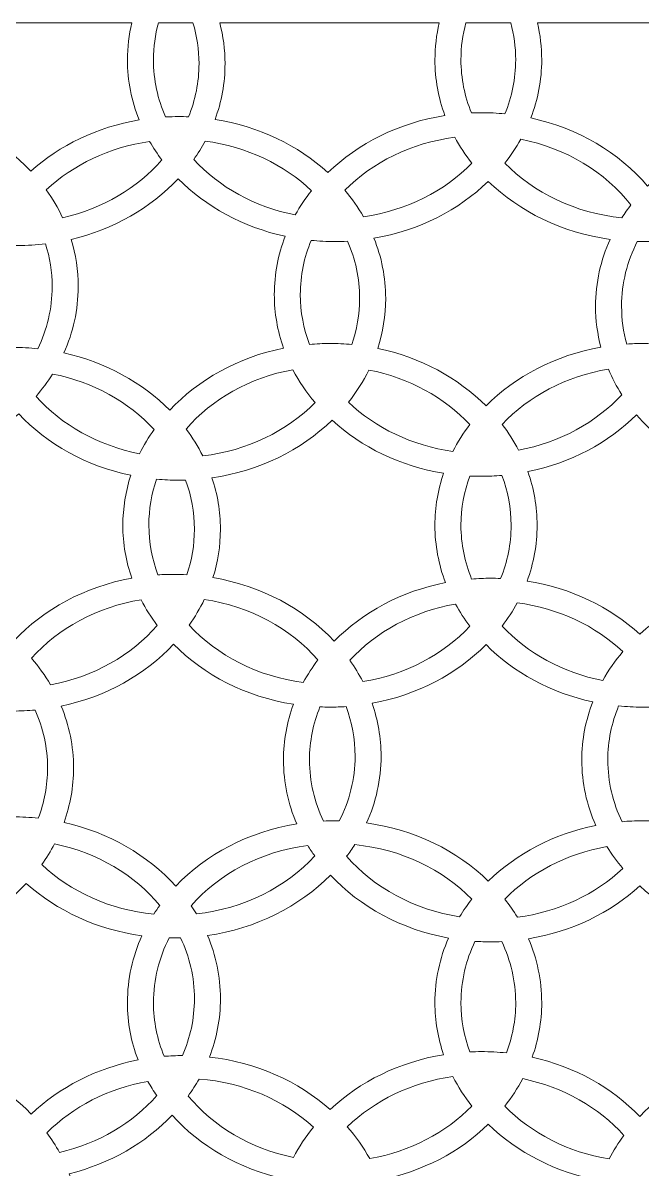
# Model space of a CAD drawing. Header units: millimetres. Extents: x -1200 to 1200, y -590 to 590.
# Drawn here: x -617 to -268, y -56 to 590 of the extents above; entities that cross this region are included whole.
import ezdxf

# ---------------------------------------------------------------- set-up
doc = ezdxf.new("R2010")
doc.units = ezdxf.units.MM
doc.header["$MEASUREMENT"] = 0
doc.layers.add('Layer 1', color=7, linetype='Continuous')

msp = doc.modelspace()

# ---------------------------------------------------------------- linework, layer by layer
at = {"layer": 'Layer 1', "color": 250, "lineweight": 20}
for points, knots in [([(-676.1795, 589.9734), (-676.1795, 589.9734), (-555.6601, 589.9734), (-555.6601, 589.9734), (-557.243, 583.2684), (-558.0736, 576.3283), (-558.0736, 569.221), (-558.0736, 557.3463), (-555.7457, 545.935), (-551.4816, 535.313), (-575.1295, 531.2867), (-596.2664, 520.9575), (-612.5266, 506.4113), (-628.998, 523.9298), (-651.9505, 536.593), (-678.1096, 541.52), (-675.2791, 550.3358), (-673.7629, 559.6287), (-673.7629, 569.221), (-673.7629, 576.3279), (-674.5966, 583.2684), (-676.1795, 589.9734)], [0, 0, 0, 0, 0.14285714, 0.14285714, 0.14285714, 0.28571429, 0.28571429, 0.28571429, 0.42857143, 0.42857143, 0.42857143, 0.57142857, 0.57142857, 0.57142857, 0.71428571, 0.71428571, 0.71428571, 0.85714286, 0.85714286, 0.85714286, 1, 1, 1, 1]), ([(-540.6444, 589.9734), (-540.6444, 589.9734), (-521.1395, 589.9734), (-521.1395, 589.9734), (-518.9181, 582.642), (-517.7326, 574.9472), (-517.7326, 567.0159), (-517.7326, 556.5176), (-519.8099, 546.4316), (-523.618, 537.0569), (-525.4947, 537.1367), (-527.3822, 537.1802), (-529.2808, 537.1802), (-531.7249, 537.1802), (-534.1534, 537.1115), (-536.561, 536.98), (-540.9847, 546.9919), (-543.4158, 557.8651), (-543.4158, 569.221), (-543.4158, 576.3612), (-542.4569, 583.3093), (-540.6444, 589.9734)], [0, 0, 0, 0, 0.14285714, 0.14285714, 0.14285714, 0.28571429, 0.28571429, 0.28571429, 0.42857143, 0.42857143, 0.42857143, 0.57142857, 0.57142857, 0.57142857, 0.71428571, 0.71428571, 0.71428571, 0.85714286, 0.85714286, 0.85714286, 1, 1, 1, 1]), ([(-506.0417, 589.9734), (-506.0417, 589.9734), (-382.3858, 589.9734), (-382.3858, 589.9734), (-383.9681, 583.2684), (-384.7992, 576.3279), (-384.7992, 569.221), (-384.7992, 558.2628), (-382.8166, 547.698), (-379.1595, 537.7857), (-405.0934, 533.7099), (-428.1033, 522.0712), (-445.1082, 505.5776), (-461.8569, 520.9012), (-483.9516, 531.6892), (-508.7124, 535.5809), (-505.0559, 545.4929), (-503.0747, 556.0581), (-503.0747, 567.0159), (-503.0747, 574.9049), (-504.1021, 582.5891), (-506.0417, 589.9734)], [0, 0, 0, 0, 0.14285714, 0.14285714, 0.14285714, 0.28571429, 0.28571429, 0.28571429, 0.42857143, 0.42857143, 0.42857143, 0.57142857, 0.57142857, 0.57142857, 0.71428571, 0.71428571, 0.71428571, 0.85714286, 0.85714286, 0.85714286, 1, 1, 1, 1]), ([(-367.3686, 589.9734), (-367.3686, 589.9734), (-342.0617, 589.9734), (-342.0617, 589.9734), (-340.2487, 583.3093), (-339.2858, 576.3612), (-339.2858, 569.221), (-339.2858, 558.5214), (-341.4456, 548.2497), (-345.394, 538.7231), (-349.7276, 539.1566), (-354.1304, 539.3853), (-358.5927, 539.3853), (-360.4903, 539.3853), (-362.3769, 539.3426), (-364.2529, 539.2629), (-368.0611, 548.6376), (-370.1414, 558.7228), (-370.1414, 569.221), (-370.1414, 576.3612), (-369.1815, 583.3093), (-367.3686, 589.9734)], [0, 0, 0, 0, 0.14285714, 0.14285714, 0.14285714, 0.28571429, 0.28571429, 0.28571429, 0.42857143, 0.42857143, 0.42857143, 0.57142857, 0.57142857, 0.57142857, 0.71428571, 0.71428571, 0.71428571, 0.85714286, 0.85714286, 0.85714286, 1, 1, 1, 1]), ([(-327.044, 589.9734), (-327.044, 589.9734), (-211.697, 589.9734), (-211.697, 589.9734), (-213.2789, 583.2679), (-214.1111, 576.3279), (-214.1111, 569.221), (-214.1111, 555.2905), (-210.9149, 541.9958), (-205.135, 529.871), (-228.6729, 524.8323), (-249.4529, 513.4969), (-265.018, 498.0303), (-280.9886, 516.8135), (-304.1016, 530.6646), (-330.7747, 536.4271), (-326.7913, 546.7303), (-324.628, 557.7614), (-324.628, 569.221), (-324.628, 576.3279), (-325.4612, 583.2684), (-327.044, 589.9734)], [0, 0, 0, 0, 0.14285714, 0.14285714, 0.14285714, 0.28571429, 0.28571429, 0.28571429, 0.42857143, 0.42857143, 0.42857143, 0.57142857, 0.57142857, 0.57142857, 0.71428571, 0.71428571, 0.71428571, 0.85714286, 0.85714286, 0.85714286, 1, 1, 1, 1]), ([(-463.5013, 481.7552), (-486.3881, 486.2307), (-506.4185, 497.4863), (-520.703, 512.9802), (-518.3356, 516.3101), (-516.1778, 519.7662), (-514.2507, 523.335), (-490.7243, 520.2642), (-469.7776, 510.097), (-454.329, 495.4117), (-457.7689, 491.0898), (-460.84, 486.5256), (-463.5013, 481.7552)], [0, 0, 0, 0, 0.25, 0.25, 0.25, 0.5, 0.5, 0.5, 0.75, 0.75, 0.75, 1, 1, 1, 1]), ([(-363.9642, 510.9129), (-367.6203, 515.5297), (-370.8576, 520.4199), (-373.6233, 525.5419), (-398.1841, 522.3357), (-419.937, 511.4014), (-435.5532, 495.6601), (-431.5948, 490.9845), (-428.0798, 486.0033), (-425.0613, 480.7674), (-400.7918, 484.2103), (-379.3432, 495.2095), (-363.9642, 510.9129)], [0, 0, 0, 0, 0.25, 0.25, 0.25, 0.5, 0.5, 0.5, 0.75, 0.75, 0.75, 1, 1, 1, 1]), ([(-279.4537, 480.1807), (-277.8709, 482.658), (-276.1806, 485.0778), (-274.3775, 487.4237), (-288.7831, 505.86), (-310.8238, 519.3685), (-336.4434, 524.3787), (-339.0652, 519.6779), (-342.0882, 515.1776), (-345.4681, 510.912), (-329.0582, 494.1569), (-305.7365, 482.7592), (-279.4537, 480.1807)], [0, 0, 0, 0, 0.25, 0.25, 0.25, 0.5, 0.5, 0.5, 0.75, 0.75, 0.75, 1, 1, 1, 1]), ([(-538.6682, 512.7596), (-541.1889, 516.0963), (-543.4983, 519.5657), (-545.5686, 523.1588), (-568.3633, 519.9267), (-588.67, 510.0301), (-603.7973, 495.8273), (-600.2378, 490.882), (-597.1452, 485.6547), (-594.579, 480.1905), (-572.0154, 485.257), (-552.4234, 496.9542), (-538.6682, 512.7596)], [0, 0, 0, 0, 0.25, 0.25, 0.25, 0.5, 0.5, 0.5, 0.75, 0.75, 0.75, 1, 1, 1, 1]), ([(-469.1676, 469.7059), (-492.9637, 474.8462), (-513.9329, 486.4176), (-529.52, 502.1909), (-544.848, 485.7771), (-565.8482, 473.5914), (-589.8505, 467.9792), (-587.2313, 459.4748), (-585.8327, 450.5387), (-585.8327, 441.324), (-585.8327, 428.1564), (-588.6885, 415.5546), (-593.8814, 403.9726), (-570.3695, 398.7597), (-549.6601, 387.2525), (-534.2245, 371.6297), (-518.0978, 388.9028), (-495.6899, 401.4953), (-470.1143, 406.6748), (-473.4943, 416.2386), (-475.3158, 426.3959), (-475.3158, 436.9138), (-475.3158, 448.3745), (-473.153, 459.4032), (-469.1676, 469.7059)], [0, 0, 0, 0, 0.125, 0.125, 0.125, 0.25, 0.25, 0.25, 0.375, 0.375, 0.375, 0.5, 0.5, 0.5, 0.625, 0.625, 0.625, 0.75, 0.75, 0.75, 0.875, 0.875, 0.875, 1, 1, 1, 1]), ([(-294.2828, 430.2984), (-294.2828, 443.5897), (-291.3754, 456.3033), (-286.0884, 467.9736), (-313.1293, 471.6777), (-337.145, 483.5809), (-354.7178, 500.6805), (-371.376, 484.4732), (-393.8224, 472.9343), (-419.1492, 468.623), (-414.8832, 458.0002), (-412.5582, 446.5859), (-412.5582, 434.7086), (-412.5582, 424.9418), (-414.1351, 415.4872), (-417.0655, 406.5285), (-393.0002, 401.5183), (-371.7793, 389.9337), (-356.0099, 374.0733), (-339.4489, 390.7355), (-316.8669, 402.6742), (-291.2948, 407.2368), (-293.2499, 414.653), (-294.2828, 422.3735), (-294.2828, 430.2984)], [0, 0, 0, 0, 0.125, 0.125, 0.125, 0.25, 0.25, 0.25, 0.375, 0.375, 0.375, 0.5, 0.5, 0.5, 0.625, 0.625, 0.625, 0.75, 0.75, 0.75, 0.875, 0.875, 0.875, 1, 1, 1, 1]), ([(-631.3461, 434.7086), (-631.3461, 445.2077), (-629.2663, 455.292), (-625.4571, 464.6664), (-623.5815, 464.587), (-621.6944, 464.5452), (-619.7973, 464.5452), (-614.5328, 464.5452), (-609.3505, 464.8571), (-604.2682, 465.4561), (-601.8111, 457.7728), (-600.4905, 449.6806), (-600.4905, 441.324), (-600.4905, 428.93), (-603.3834, 417.1094), (-608.6054, 406.3574), (-613.1262, 406.8293), (-617.7221, 407.0781), (-622.3835, 407.0781), (-623.7071, 407.0781), (-625.0257, 407.0563), (-626.3388, 407.0175), (-629.5845, 415.7445), (-631.3461, 425.0514), (-631.3461, 434.7086)], [0, 0, 0, 0, 0.125, 0.125, 0.125, 0.25, 0.25, 0.25, 0.375, 0.375, 0.375, 0.5, 0.5, 0.5, 0.625, 0.625, 0.625, 0.75, 0.75, 0.75, 0.875, 0.875, 0.875, 1, 1, 1, 1]), ([(-434.0764, 466.9556), (-436.4829, 466.8232), (-438.907, 466.7503), (-441.3505, 466.7503), (-445.8138, 466.7503), (-450.219, 466.9777), (-454.5537, 467.4112), (-458.5036, 457.885), (-460.6578, 447.6142), (-460.6578, 436.9138), (-460.6578, 427.0939), (-458.8388, 417.6347), (-455.487, 408.7814), (-451.6867, 409.112), (-447.8335, 409.2831), (-443.9367, 409.2831), (-439.7752, 409.2831), (-435.6652, 409.0869), (-431.6149, 408.7097), (-428.7585, 416.9435), (-427.2162, 425.673), (-427.2162, 434.7086), (-427.2162, 446.0679), (-429.6492, 456.942), (-434.0764, 466.9556)], [0, 0, 0, 0, 0.125, 0.125, 0.125, 0.25, 0.25, 0.25, 0.375, 0.375, 0.375, 0.5, 0.5, 0.5, 0.625, 0.625, 0.625, 0.75, 0.75, 0.75, 0.875, 0.875, 0.875, 1, 1, 1, 1]), ([(-279.625, 430.2984), (-279.625, 443.2778), (-276.4518, 455.6266), (-270.7539, 466.7789), (-269.8636, 466.7609), (-268.9709, 466.7503), (-268.0761, 466.7503), (-266.1785, 466.7503), (-264.293, 466.7933), (-262.4169, 466.8727), (-258.6082, 457.498), (-256.5279, 447.4128), (-256.5279, 436.9138), (-256.5279, 427.219), (-258.3039, 417.8762), (-261.5736, 409.1201), (-263.727, 409.2256), (-265.8939, 409.2831), (-268.0761, 409.2831), (-270.9752, 409.2831), (-273.8505, 409.1867), (-276.6975, 409.0024), (-278.6065, 415.832), (-279.625, 422.9645), (-279.625, 430.2984)], [0, 0, 0, 0, 0.125, 0.125, 0.125, 0.25, 0.25, 0.25, 0.375, 0.375, 0.375, 0.5, 0.5, 0.5, 0.625, 0.625, 0.625, 0.75, 0.75, 0.75, 0.875, 0.875, 0.875, 1, 1, 1, 1]), ([(-452.3258, 375.9682), (-457.1959, 381.7221), (-461.3964, 387.9364), (-464.8259, 394.5206), (-489.2094, 390.0379), (-510.4415, 377.8743), (-525.0693, 361.064), (-521.4507, 356.2792), (-518.2766, 351.214), (-515.6018, 345.9145), (-490.4876, 348.8903), (-468.2262, 359.938), (-452.3258, 375.9682)], [0, 0, 0, 0, 0.25, 0.25, 0.25, 0.5, 0.5, 0.5, 0.75, 0.75, 0.75, 1, 1, 1, 1]), ([(-374.7047, 348.4298), (-371.9965, 353.7489), (-368.7853, 358.8312), (-365.1256, 363.6289), (-379.4238, 378.8787), (-399.3316, 389.9363), (-422.0337, 394.3239), (-425.1779, 387.9244), (-429.0461, 381.8578), (-433.5459, 376.2059), (-418.3351, 361.7455), (-397.7908, 351.668), (-374.7047, 348.4298)], [0, 0, 0, 0, 0.25, 0.25, 0.25, 0.5, 0.5, 0.5, 0.75, 0.75, 0.75, 1, 1, 1, 1]), ([(-279.4662, 380.4336), (-282.4028, 385.0358), (-284.9519, 389.8531), (-287.0637, 394.8543), (-310.9785, 390.8771), (-331.9876, 379.5358), (-346.8947, 363.6327), (-343.4098, 359.0676), (-340.3302, 354.2464), (-337.7055, 349.206), (-314.4118, 353.4878), (-293.9976, 364.7788), (-279.4662, 380.4336)], [0, 0, 0, 0, 0.25, 0.25, 0.25, 0.5, 0.5, 0.5, 0.75, 0.75, 0.75, 1, 1, 1, 1]), ([(-551.1834, 347.1938), (-548.8519, 351.9385), (-546.1216, 356.4977), (-543.0339, 360.8434), (-557.3216, 376.3421), (-577.3594, 387.6019), (-600.2543, 392.0753), (-603.0162, 387.6779), (-606.1363, 383.4754), (-609.5782, 379.4991), (-595.1895, 363.4134), (-574.6822, 351.7328), (-551.1834, 347.1938)], [0, 0, 0, 0, 0.25, 0.25, 0.25, 0.5, 0.5, 0.5, 0.75, 0.75, 0.75, 1, 1, 1, 1]), ([(-560.6598, 306.8116), (-560.6598, 316.5781), (-559.089, 326.0309), (-556.159, 334.9892), (-581.3103, 340.2255), (-603.3575, 352.6383), (-619.3154, 369.6136), (-635.391, 355.2351), (-656.2346, 344.9801), (-679.5578, 340.8608), (-675.8036, 330.829), (-673.7629, 320.1268), (-673.7629, 309.0167), (-673.7629, 295.4378), (-676.8035, 282.4627), (-682.3091, 270.5854), (-658.9198, 266.4849), (-638.0177, 256.2116), (-621.9051, 241.7994), (-605.287, 259.4766), (-582.0679, 272.2068), (-555.6171, 277.039), (-558.8919, 286.4675), (-560.6598, 296.464), (-560.6598, 306.8116)], [0, 0, 0, 0, 0.125, 0.125, 0.125, 0.25, 0.25, 0.25, 0.375, 0.375, 0.375, 0.5, 0.5, 0.5, 0.625, 0.625, 0.625, 0.75, 0.75, 0.75, 0.875, 0.875, 0.875, 1, 1, 1, 1]), ([(-196.6994, 276.489), (-199.6174, 285.429), (-201.1802, 294.8618), (-201.1802, 304.6064), (-201.1802, 313.1389), (-199.9777, 321.4329), (-197.7212, 329.3659), (-227.617, 333.9677), (-253.6611, 348.6124), (-271.1428, 369.1724), (-287.0137, 353.402), (-308.3061, 341.9309), (-332.4175, 337.0492), (-329.0377, 327.485), (-327.2142, 317.3299), (-327.2142, 306.8116), (-327.2142, 295.8538), (-329.1963, 285.2886), (-332.8524, 275.3767), (-308.1505, 271.4947), (-286.1049, 260.7464), (-269.3728, 245.4804), (-250.5894, 262.6162), (-225.1104, 274.0561), (-196.6994, 276.489)], [0, 0, 0, 0, 0.125, 0.125, 0.125, 0.25, 0.25, 0.25, 0.375, 0.375, 0.375, 0.5, 0.5, 0.5, 0.625, 0.625, 0.625, 0.75, 0.75, 0.75, 0.875, 0.875, 0.875, 1, 1, 1, 1]), ([(-384.7992, 306.8116), (-384.7992, 317.0052), (-383.0824, 326.8544), (-379.9006, 336.1592), (-404.3638, 340.1483), (-426.1878, 350.8739), (-442.7697, 366.047), (-460.1489, 349.1919), (-483.7999, 337.4077), (-510.4349, 333.5841), (-507.3338, 324.389), (-505.6609, 314.6648), (-505.6609, 304.6064), (-505.6609, 295.1716), (-507.1337, 286.0289), (-509.875, 277.3424), (-482.5658, 272.7393), (-458.5917, 259.733), (-441.5928, 241.5301), (-425.4841, 257.8347), (-403.6291, 269.6543), (-378.8418, 274.5194), (-382.7036, 284.6789), (-384.7992, 295.5372), (-384.7992, 306.8116)], [0, 0, 0, 0, 0.125, 0.125, 0.125, 0.25, 0.25, 0.25, 0.375, 0.375, 0.375, 0.5, 0.5, 0.5, 0.625, 0.625, 0.625, 0.75, 0.75, 0.75, 0.875, 0.875, 0.875, 1, 1, 1, 1]), ([(-546.002, 306.8116), (-546.002, 315.8472), (-544.4601, 324.5746), (-541.6043, 332.8088), (-537.5534, 332.4325), (-533.4423, 332.2379), (-529.2808, 332.2379), (-527.9577, 332.2379), (-526.6416, 332.264), (-525.3295, 332.3032), (-522.0822, 323.5744), (-520.3188, 314.2667), (-520.3188, 304.6064), (-520.3188, 295.7053), (-521.8155, 287.1007), (-524.5904, 278.9745), (-526.998, 279.1068), (-529.4224, 279.181), (-531.867, 279.181), (-534.9071, 279.181), (-537.9206, 279.0756), (-540.9032, 278.873), (-544.2084, 287.6704), (-546.002, 297.0631), (-546.002, 306.8116)], [0, 0, 0, 0, 0.125, 0.125, 0.125, 0.25, 0.25, 0.25, 0.375, 0.375, 0.375, 0.5, 0.5, 0.5, 0.625, 0.625, 0.625, 0.75, 0.75, 0.75, 0.875, 0.875, 0.875, 1, 1, 1, 1]), ([(-370.1414, 306.8116), (-370.1414, 316.506), (-368.3669, 325.8457), (-365.0971, 334.6017), (-362.9433, 334.4968), (-360.775, 334.443), (-358.5927, 334.443), (-354.6963, 334.443), (-350.8456, 334.6145), (-347.0459, 334.9452), (-343.6936, 326.0906), (-341.872, 316.6331), (-341.872, 306.8116), (-341.872, 296.3129), (-343.9528, 286.2273), (-347.761, 276.8526), (-349.6371, 276.932), (-351.5227, 276.9759), (-353.4203, 276.9759), (-357.0293, 276.9759), (-360.6013, 276.8278), (-364.1284, 276.5441), (-368.0167, 286.0059), (-370.1414, 296.1978), (-370.1414, 306.8116)], [0, 0, 0, 0, 0.125, 0.125, 0.125, 0.25, 0.25, 0.25, 0.375, 0.375, 0.375, 0.5, 0.5, 0.5, 0.625, 0.625, 0.625, 0.75, 0.75, 0.75, 0.875, 0.875, 0.875, 1, 1, 1, 1]), ([(-458.9675, 218.1822), (-456.5694, 222.6262), (-453.8136, 226.8938), (-450.74, 230.9615), (-466.1165, 248.6281), (-488.7861, 261.1633), (-514.7445, 265.0406), (-517.1611, 260.0027), (-520.025, 255.1667), (-523.2913, 250.5729), (-507.5435, 233.4892), (-484.8113, 221.556), (-458.9675, 218.1822)], [0, 0, 0, 0, 0.25, 0.25, 0.25, 0.5, 0.5, 0.5, 0.75, 0.75, 0.75, 1, 1, 1, 1]), ([(-541.2559, 250.3528), (-544.7204, 254.9358), (-547.783, 259.7715), (-550.3837, 264.8276), (-575.2972, 260.7912), (-597.0916, 248.7684), (-612.1683, 231.913), (-608.1009, 227.2147), (-604.4824, 222.2016), (-601.3737, 216.9222), (-577.0411, 221.4221), (-555.8588, 233.572), (-541.2559, 250.3528)], [0, 0, 0, 0, 0.25, 0.25, 0.25, 0.5, 0.5, 0.5, 0.75, 0.75, 0.75, 1, 1, 1, 1]), ([(-365.1256, 249.9939), (-368.1412, 253.945), (-370.855, 258.0881), (-373.2305, 262.3994), (-397.0912, 258.2511), (-418.0043, 246.7639), (-432.7739, 230.7426), (-430.0334, 226.8888), (-427.5754, 222.8651), (-425.4281, 218.6934), (-401.3157, 222.5984), (-380.1318, 233.9858), (-365.1256, 249.9939)], [0, 0, 0, 0, 0.25, 0.25, 0.25, 0.5, 0.5, 0.5, 0.75, 0.75, 0.75, 1, 1, 1, 1]), ([(-290.2304, 219.3419), (-287.0251, 225.0877), (-283.2295, 230.537), (-278.9068, 235.6222), (-294.3119, 250.0852), (-315.0869, 260.0889), (-338.3921, 263.1308), (-340.8626, 258.5558), (-343.7095, 254.1656), (-346.8953, 249.9905), (-332.6487, 234.794), (-312.831, 223.7624), (-290.2304, 219.3419)], [0, 0, 0, 0, 0.25, 0.25, 0.25, 0.5, 0.5, 0.5, 0.75, 0.75, 0.75, 1, 1, 1, 1]), ([(-470.1434, 174.5043), (-470.1434, 185.4634), (-468.1597, 196.026), (-464.5031, 205.9393), (-491.2882, 210.1481), (-514.9568, 222.4239), (-532.1092, 239.7846), (-548.0602, 222.7017), (-570.1529, 210.1963), (-595.3827, 204.9165), (-590.8804, 194.0372), (-588.4188, 182.3106), (-588.4188, 170.0941), (-588.4188, 159.3876), (-590.3099, 149.0554), (-593.8083, 139.3423), (-568.5675, 133.73), (-546.5594, 120.8642), (-530.8477, 103.4395), (-513.7618, 121.3532), (-489.8571, 134.0971), (-462.6961, 138.535), (-467.5057, 149.7352), (-470.1434, 161.8577), (-470.1434, 174.5043)], [0, 0, 0, 0, 0.125, 0.125, 0.125, 0.25, 0.25, 0.25, 0.375, 0.375, 0.375, 0.5, 0.5, 0.5, 0.625, 0.625, 0.625, 0.75, 0.75, 0.75, 0.875, 0.875, 0.875, 1, 1, 1, 1]), ([(-302.0413, 174.5043), (-302.0413, 185.9626), (-299.8821, 196.9912), (-295.8992, 207.2923), (-319.5747, 212.4074), (-340.4478, 223.8943), (-356.0095, 239.5482), (-372.4559, 223.0029), (-394.8358, 211.1124), (-420.1892, 206.4812), (-416.9139, 197.053), (-415.1444, 187.0579), (-415.1444, 176.7094), (-415.1444, 163.4177), (-418.0589, 150.705), (-423.3454, 139.0338), (-396.3045, 135.331), (-372.2872, 123.4281), (-354.7133, 106.3307), (-338.9215, 121.6949), (-317.9283, 132.8635), (-294.2128, 137.6582), (-299.2635, 149.102), (-302.0413, 161.527), (-302.0413, 174.5043)], [0, 0, 0, 0, 0.125, 0.125, 0.125, 0.25, 0.25, 0.25, 0.375, 0.375, 0.375, 0.5, 0.5, 0.5, 0.625, 0.625, 0.625, 0.75, 0.75, 0.75, 0.875, 0.875, 0.875, 1, 1, 1, 1]), ([(-626.1356, 142.4042), (-624.8896, 142.4396), (-623.639, 142.4635), (-622.3835, 142.4635), (-617.6305, 142.4635), (-612.945, 142.2058), (-608.3386, 141.716), (-604.9272, 150.6402), (-603.0767, 160.1843), (-603.0767, 170.0941), (-603.0767, 181.5908), (-605.5718, 192.5899), (-610.0996, 202.7046), (-614.1375, 202.3295), (-618.2349, 202.1358), (-622.3835, 202.1358), (-624.827, 202.1358), (-627.2541, 202.2041), (-629.6612, 202.335), (-632.4349, 194.21), (-633.9323, 185.6093), (-633.9323, 176.7094), (-633.9323, 164.5693), (-631.1574, 152.9788), (-626.1356, 142.4042)], [0, 0, 0, 0, 0.125, 0.125, 0.125, 0.25, 0.25, 0.25, 0.375, 0.375, 0.375, 0.5, 0.5, 0.5, 0.625, 0.625, 0.625, 0.75, 0.75, 0.75, 0.875, 0.875, 0.875, 1, 1, 1, 1]), ([(-455.4855, 174.5043), (-455.4855, 185.0034), (-453.4063, 195.0882), (-449.5965, 204.4621), (-447.7209, 204.3827), (-445.8338, 204.3408), (-443.9367, 204.3408), (-440.8962, 204.3408), (-437.8821, 204.4438), (-434.8991, 204.6464), (-431.5943, 195.8485), (-429.8022, 186.458), (-429.8022, 176.7094), (-429.8022, 163.7305), (-432.979, 151.3812), (-438.6763, 140.2281), (-439.566, 140.246), (-440.4563, 140.2584), (-441.3505, 140.2584), (-443.4609, 140.2584), (-445.5586, 140.2067), (-447.6424, 140.1087), (-452.6916, 150.708), (-455.4855, 162.3288), (-455.4855, 174.5043)], [0, 0, 0, 0, 0.125, 0.125, 0.125, 0.25, 0.25, 0.25, 0.375, 0.375, 0.375, 0.5, 0.5, 0.5, 0.625, 0.625, 0.625, 0.75, 0.75, 0.75, 0.875, 0.875, 0.875, 1, 1, 1, 1]), ([(-287.3835, 174.5043), (-287.3835, 185.2022), (-285.2282, 195.4718), (-281.2798, 204.9954), (-276.9452, 204.5632), (-272.539, 204.3408), (-268.0761, 204.3408), (-264.4671, 204.3408), (-260.8977, 204.4919), (-257.3712, 204.777), (-253.4808, 195.3135), (-251.3556, 185.1207), (-251.3556, 174.5043), (-251.3556, 162.2742), (-254.175, 150.6038), (-259.2662, 139.9657), (-262.1752, 140.1585), (-265.1126, 140.2584), (-268.0761, 140.2584), (-271.8904, 140.2584), (-275.6636, 140.0949), (-279.3858, 139.778), (-284.5341, 150.4661), (-287.3835, 162.2025), (-287.3835, 174.5043)], [0, 0, 0, 0, 0.125, 0.125, 0.125, 0.25, 0.25, 0.25, 0.375, 0.375, 0.375, 0.5, 0.5, 0.5, 0.625, 0.625, 0.625, 0.75, 0.75, 0.75, 0.875, 0.875, 0.875, 1, 1, 1, 1]), ([(-543.2492, 87.6627), (-542.1753, 89.3448), (-541.0533, 90.9999), (-539.8763, 92.6217), (-554.0758, 109.7204), (-574.9834, 122.2723), (-599.1544, 127.244), (-601.2817, 123.2118), (-603.6992, 119.3208), (-606.3835, 115.5899), (-590.1788, 100.3751), (-568.0315, 90.0957), (-543.2492, 87.6627)], [0, 0, 0, 0, 0.25, 0.25, 0.25, 0.5, 0.5, 0.5, 0.75, 0.75, 0.75, 1, 1, 1, 1]), ([(-452.5165, 120.4691), (-453.8931, 122.4062), (-455.1988, 124.386), (-456.4293, 126.406), (-483.0618, 122.9178), (-506.3875, 110.3421), (-522.1634, 92.405), (-521.1324, 90.8936), (-520.1441, 89.3576), (-519.2008, 87.7971), (-492.3812, 90.7341), (-468.7412, 102.8665), (-452.5165, 120.4691)], [0, 0, 0, 0, 0.25, 0.25, 0.25, 0.5, 0.5, 0.5, 0.75, 0.75, 0.75, 1, 1, 1, 1]), ([(-370.8795, 86.2214), (-396.6998, 90.1559), (-419.2423, 102.6587), (-434.5534, 120.2506), (-432.9364, 122.3887), (-431.4061, 124.5824), (-429.972, 126.828), (-403.6918, 124.2487), (-380.3731, 112.8471), (-363.9632, 96.0945), (-366.4713, 92.9281), (-368.7827, 89.6319), (-370.8795, 86.2214)], [0, 0, 0, 0, 0.25, 0.25, 0.25, 0.5, 0.5, 0.5, 0.75, 0.75, 0.75, 1, 1, 1, 1]), ([(-278.9079, 113.3861), (-282.2211, 117.2838), (-285.2286, 121.3932), (-287.8934, 125.6883), (-310.7107, 121.7193), (-330.8337, 111.0363), (-345.464, 96.0984), (-342.8718, 92.8265), (-340.4924, 89.416), (-338.341, 85.8835), (-315.0559, 88.9334), (-294.3009, 98.932), (-278.9079, 113.3861)], [0, 0, 0, 0, 0.25, 0.25, 0.25, 0.5, 0.5, 0.5, 0.75, 0.75, 0.75, 1, 1, 1, 1]), ([(-558.0736, 37.7868), (-558.0736, 51.0777), (-555.1652, 63.7896), (-549.8797, 75.4608), (-575.2172, 78.9323), (-597.8963, 89.6059), (-615.1103, 105.0038), (-629.7662, 89.4177), (-649.552, 77.677), (-672.162, 71.8062), (-669.2456, 62.8667), (-667.6747, 53.4373), (-667.6747, 43.6939), (-667.6747, 31.4701), (-670.1364, 19.7346), (-674.6437, 8.8493), (-649.9118, 3.6783), (-628.1894, -8.4375), (-612.312, -25.0015), (-596.4806, -9.9881), (-575.6154, 0.8766), (-552.1141, 5.4896), (-555.9769, 15.6507), (-558.0736, 26.5108), (-558.0736, 37.7868)], [0, 0, 0, 0, 0.125, 0.125, 0.125, 0.25, 0.25, 0.25, 0.375, 0.375, 0.375, 0.5, 0.5, 0.5, 0.625, 0.625, 0.625, 0.75, 0.75, 0.75, 0.875, 0.875, 0.875, 1, 1, 1, 1]), ([(-377.1739, 74.1751), (-403.7568, 79.0322), (-427.0735, 91.8695), (-443.7076, 109.685), (-461.2094, 91.9715), (-485.4918, 79.5518), (-512.9521, 75.5947), (-508.242, 64.4958), (-505.6609, 52.5012), (-505.6609, 39.9919), (-505.6609, 28.5034), (-507.8387, 17.4471), (-511.8421, 7.1217), (-485.4288, 4.1545), (-461.7338, -6.6198), (-443.8552, -22.4619), (-427.1455, -6.7555), (-404.9018, 4.3593), (-379.9006, 8.4375), (-383.0828, 17.7415), (-384.7992, 27.5937), (-384.7992, 37.7868), (-384.7992, 50.5922), (-382.0995, 62.859), (-377.1739, 74.1751)], [0, 0, 0, 0, 0.125, 0.125, 0.125, 0.25, 0.25, 0.25, 0.375, 0.375, 0.375, 0.5, 0.5, 0.5, 0.625, 0.625, 0.625, 0.75, 0.75, 0.75, 0.875, 0.875, 0.875, 1, 1, 1, 1]), ([(-205.5684, 7.6985), (-209.4312, 17.858), (-211.5249, 28.7168), (-211.5249, 39.9919), (-211.5249, 51.7211), (-209.2615, 63.0024), (-205.0965, 73.5121), (-230.1191, 77.2879), (-252.4605, 88.0976), (-269.3717, 103.5266), (-285.9293, 88.4227), (-307.6907, 77.7457), (-332.0768, 73.7613), (-327.2652, 62.5599), (-324.628, 50.436), (-324.628, 37.7868), (-324.628, 27.0804), (-326.5176, 16.7486), (-330.0145, 7.0346), (-305.9907, 1.6929), (-284.8954, -10.2198), (-269.3698, -26.3793), (-253.1671, -9.5149), (-230.8992, 2.7246), (-205.5684, 7.6985)], [0, 0, 0, 0, 0.125, 0.125, 0.125, 0.25, 0.25, 0.25, 0.375, 0.375, 0.375, 0.5, 0.5, 0.5, 0.625, 0.625, 0.625, 0.75, 0.75, 0.75, 0.875, 0.875, 0.875, 1, 1, 1, 1]), ([(-543.4158, 37.7868), (-543.4158, 50.7663), (-540.2421, 63.1129), (-534.5453, 74.2665), (-533.655, 74.249), (-532.7618, 74.2387), (-531.867, 74.2387), (-530.613, 74.2387), (-529.3654, 74.2618), (-528.1208, 74.2968), (-523.0991, 63.7209), (-520.3188, 52.1334), (-520.3188, 39.9919), (-520.3188, 28.7099), (-522.7213, 17.9049), (-527.09, 7.9465), (-530.5639, 7.9362), (-534.0034, 7.789), (-537.4012, 7.5155), (-541.2915, 16.9777), (-543.4158, 27.1717), (-543.4158, 37.7868)], [0, 0, 0, 0, 0.14285714, 0.14285714, 0.14285714, 0.28571429, 0.28571429, 0.28571429, 0.42857143, 0.42857143, 0.42857143, 0.57142857, 0.57142857, 0.57142857, 0.71428571, 0.71428571, 0.71428571, 0.85714286, 0.85714286, 0.85714286, 1, 1, 1, 1]), ([(-347.1315, 72.1838), (-349.2142, 72.0852), (-351.3105, 72.0336), (-353.4203, 72.0336), (-356.3833, 72.0336), (-359.3218, 72.1318), (-362.2302, 72.3242), (-367.324, 61.6868), (-370.1414, 50.0183), (-370.1414, 37.7868), (-370.1414, 28.0929), (-368.3669, 18.7519), (-365.0976, 9.9967), (-362.9443, 10.1016), (-360.775, 10.1563), (-358.5927, 10.1563), (-353.8417, 10.1563), (-349.1571, 9.899), (-344.5528, 9.4091), (-341.1414, 18.3333), (-339.2858, 27.8757), (-339.2858, 37.7868), (-339.2858, 49.9641), (-342.0806, 61.584), (-347.1315, 72.1838)], [0, 0, 0, 0, 0.125, 0.125, 0.125, 0.25, 0.25, 0.25, 0.375, 0.375, 0.375, 0.5, 0.5, 0.5, 0.625, 0.625, 0.625, 0.75, 0.75, 0.75, 0.875, 0.875, 0.875, 1, 1, 1, 1]), ([(-464.5822, -49.4674), (-461.412, -43.4596), (-457.5993, -37.762), (-453.2201, -32.4464), (-469.8536, -17.2793), (-492.4877, -7.2167), (-517.7095, -5.2697), (-519.5681, -8.5647), (-521.6249, -11.7605), (-523.8628, -14.8447), (-509.6622, -31.9433), (-488.7537, -44.4952), (-464.5822, -49.4674)], [0, 0, 0, 0, 0.25, 0.25, 0.25, 0.5, 0.5, 0.5, 0.75, 0.75, 0.75, 1, 1, 1, 1]), ([(-363.9651, -20.52), (-368.1087, -15.2889), (-371.7147, -9.7065), (-374.7053, -3.8331), (-398.1046, -7.1147), (-418.8941, -17.4193), (-434.164, -32.1946), (-429.2948, -37.7479), (-425.0568, -43.748), (-421.5493, -50.1129), (-398.724, -46.1455), (-378.5975, -35.4617), (-363.9651, -20.52)], [0, 0, 0, 0, 0.25, 0.25, 0.25, 0.5, 0.5, 0.5, 0.75, 0.75, 0.75, 1, 1, 1, 1]), ([(-286.5933, -50.334), (-284.2159, -45.7142), (-281.4605, -41.2733), (-278.3579, -37.0461), (-292.4712, -21.2987), (-312.4501, -9.7768), (-335.359, -5.0641), (-338.221, -10.489), (-341.6103, -15.6592), (-345.4651, -20.5251), (-330.5569, -35.7464), (-309.9471, -46.5505), (-286.5933, -50.334)], [0, 0, 0, 0, 0.25, 0.25, 0.25, 0.5, 0.5, 0.5, 0.75, 0.75, 0.75, 1, 1, 1, 1]), ([(-541.5763, -14.6288), (-543.3487, -12.0306), (-544.9976, -9.3612), (-546.5068, -6.622), (-568.9924, -10.5317), (-588.8607, -20.9578), (-603.4345, -35.5557), (-600.8258, -39.109), (-598.4593, -42.8118), (-596.358, -46.6465), (-574.3084, -41.5246), (-555.1487, -30.0604), (-541.5763, -14.6288)], [0, 0, 0, 0, 0.25, 0.25, 0.25, 0.5, 0.5, 0.5, 0.75, 0.75, 0.75, 1, 1, 1, 1]), ([(-475.3158, -92.3153), (-475.3158, -81.6102), (-473.4277, -71.2805), (-469.9307, -61.5686), (-495.1711, -55.9564), (-517.1797, -43.0909), (-532.8924, -25.6671), (-547.799, -41.2946), (-567.8955, -52.9854), (-590.8183, -58.659), (-586.9826, -68.7877), (-584.9008, -79.609), (-584.9008, -90.8445), (-584.9008, -104.5916), (-588.018, -117.7173), (-593.6537, -129.714), (-571.4444, -134.6803), (-551.7469, -145.2626), (-536.6465, -159.624), (-519.8664, -141.7317), (-496.3331, -128.8901), (-469.5254, -124.1547), (-473.2786, -114.125), (-475.3158, -103.4237), (-475.3158, -92.3153)], [0, 0, 0, 0, 0.125, 0.125, 0.125, 0.25, 0.25, 0.25, 0.375, 0.375, 0.375, 0.5, 0.5, 0.5, 0.625, 0.625, 0.625, 0.75, 0.75, 0.75, 0.875, 0.875, 0.875, 1, 1, 1, 1]), ([(-296.869, -92.3153), (-296.869, -81.9677), (-295.1025, -71.9726), (-291.8267, -62.5454), (-316.5211, -58.0335), (-338.3961, -46.6346), (-354.7154, -30.7562), (-370.6658, -46.2736), (-391.9229, -57.5104), (-415.9321, -62.2228), (-412.0693, -72.3843), (-409.9721, -83.2435), (-409.9721, -94.5204), (-409.9721, -105.4317), (-411.9402, -115.95), (-415.5667, -125.8257), (-391.4284, -131.676), (-370.3871, -144.1903), (-355.1843, -160.9527), (-338.292, -144.317), (-315.3386, -132.5195), (-289.4207, -128.2846), (-294.2303, -117.0832), (-296.869, -104.9627), (-296.869, -92.3153)], [0, 0, 0, 0, 0.125, 0.125, 0.125, 0.25, 0.25, 0.25, 0.375, 0.375, 0.375, 0.5, 0.5, 0.5, 0.625, 0.625, 0.625, 0.75, 0.75, 0.75, 0.875, 0.875, 0.875, 1, 1, 1, 1])]:
    msp.add_open_spline(points, degree=3, knots=knots, dxfattribs=at)

doc.saveas('drawing.dxf')
